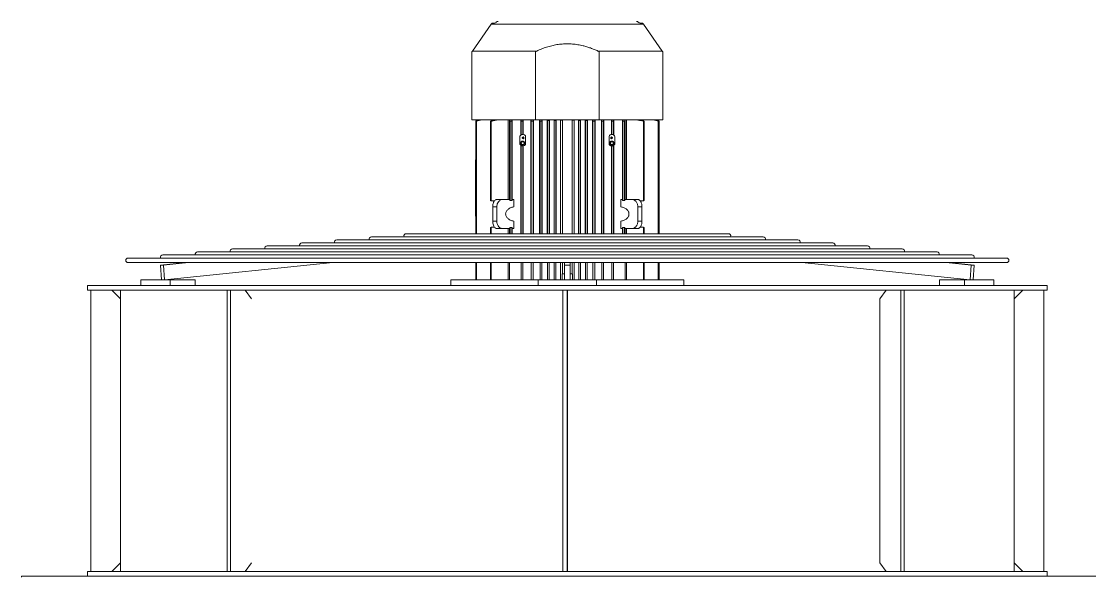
# Model space of a CAD drawing. Header units: centimetres. Extents: x 138114 to 163114, y -131897 to -111897.
# Drawn here: x 143103 to 143332.5, y -125915.2 to -125795.8 of the extents above; entities that cross this region are included whole.
import ezdxf

# ---------------------------------------------------------------- set-up
doc = ezdxf.new("R2010")
doc.units = ezdxf.units.CM
doc.header["$LTSCALE"] = 1.5
doc.layers.add('T-CIHAZ', color=101, linetype='Continuous', lineweight=30)

# ---------------------------------------------------------------- blocks, each defined once
blk = doc.blocks.new('BHETRBRTD')
at = {"color": 253, "lineweight": 18}
for p, q in [((96.26, 807.47), (92.2, 801.67)), ((96.26, 807.47), (128.96, 807.47)), ((96.98, 807.69), (96.67, 807.69)), ((128.55, 807.69), (128.23, 807.69)), ((133.02, 801.67), (128.96, 807.47)), ((92.11, 801.39), (92.11, 786.88)), ((106.03, 801.67), (92.2, 801.67)), ((105.76, 786.88), (105.76, 801.39)), ((133.02, 801.67), (119.18, 801.67)), ((119.46, 801.39), (119.46, 786.88)), ((133.11, 786.88), (133.11, 801.39)), ((105.76, 786.88), (92.11, 786.88)), ((92.91, 786.57), (92.91, 762.39)), ((92.98, 786.8), (92.98, 786.76)), ((92.98, 786.76), (92.98, 786.7)), ((92.98, 786.7), (92.98, 786.6)), ((93.1, 786.61), (93.1, 762.39)), ((93.17, 786.85), (93.26, 786.88)), ((93.17, 786.84), (93.17, 786.82)), ((93.17, 786.8), (93.17, 786.76)), ((93.17, 786.74), (93.17, 786.65)), ((96.08, 786.57), (96.08, 769.5)), ((96.27, 786.58), (96.27, 769.48)), ((99.92, 769.75), (99.92, 786.88)), ((100.2, 786.88), (100.2, 769.75)), ((100.3, 769.5), (100.3, 786.58)), ((100.67, 786.64), (100.67, 769.5)), ((100.75, 769.75), (100.75, 786.88)), ((102.59, 786.88), (102.59, 783.57)), ((102.67, 783.64), (102.67, 786.59)), ((103.05, 786.64), (103.05, 783.75)), ((103.12, 783.74), (103.12, 786.88)), ((104.78, 786.88), (104.78, 762.39)), ((104.86, 762.39), (104.86, 786.6)), ((105.23, 786.64), (105.23, 762.39)), ((105.3, 762.39), (105.3, 786.88)), ((111.17, 786.88), (105.76, 786.88)), ((106.66, 786.88), (106.66, 762.39)), ((106.73, 762.39), (106.73, 786.61)), ((107.11, 786.63), (107.11, 762.39)), ((107.18, 762.39), (107.18, 786.88)), ((108.3, 786.88), (108.3, 762.39)), ((108.36, 762.39), (108.36, 786.73)), ((108.73, 786.75), (108.73, 762.39)), ((108.79, 762.39), (108.79, 786.88)), ((109.75, 786.88), (109.75, 762.39)), ((109.8, 762.39), (109.8, 786.8)), ((110.17, 786.82), (110.17, 762.39)), ((110.22, 762.39), (110.22, 786.88)), ((111.13, 786.88), (111.13, 762.39)), ((111.17, 786.88), (111.55, 786.88)), ((111.17, 762.39), (111.17, 786.84)), ((113.67, 786.88), (111.55, 786.88)), ((111.55, 786.88), (111.55, 786.85)), ((111.55, 786.88), (111.55, 786.88)), ((111.55, 786.85), (111.55, 762.39)), ((111.59, 762.39), (111.59, 786.88)), ((113.63, 786.88), (113.63, 762.39)), ((113.67, 786.88), (114.05, 786.88)), ((113.67, 786.85), (113.67, 786.88)), ((113.67, 786.88), (113.67, 786.88)), ((113.67, 762.39), (113.67, 786.85)), ((119.46, 786.88), (114.05, 786.88)), ((114.05, 786.84), (114.05, 762.39)), ((114.09, 762.39), (114.09, 786.88)), ((115, 786.88), (115, 762.39)), ((115.05, 762.39), (115.05, 786.82)), ((115.42, 786.8), (115.42, 762.39)), ((115.47, 762.39), (115.47, 786.88)), ((116.43, 786.88), (116.43, 762.39)), ((116.48, 762.39), (116.48, 786.75)), ((116.86, 786.73), (116.86, 762.39)), ((116.92, 762.39), (116.92, 786.88)), ((118.04, 786.88), (118.04, 762.39)), ((118.11, 762.39), (118.11, 786.63)), ((118.48, 786.61), (118.48, 762.39)), ((118.56, 762.39), (118.56, 786.88)), ((133.11, 786.88), (119.46, 786.88)), ((119.91, 786.88), (119.91, 762.39)), ((119.98, 762.39), (119.98, 786.64)), ((120.36, 786.6), (120.36, 762.39)), ((120.44, 762.39), (120.44, 786.88)), ((122.1, 786.88), (122.1, 783.74)), ((122.17, 783.75), (122.17, 786.64)), ((122.55, 786.59), (122.55, 783.64)), ((122.63, 783.57), (122.63, 786.88)), ((124.46, 786.88), (124.46, 769.75)), ((124.55, 769.5), (124.55, 786.64)), ((124.92, 786.58), (124.92, 769.5)), ((125.02, 769.75), (125.02, 786.88)), ((125.3, 786.88), (125.3, 769.75)), ((128.95, 769.48), (128.95, 786.58)), ((129.14, 769.48), (129.14, 786.57)), ((131.95, 786.88), (132.05, 786.85)), ((132.05, 786.82), (132.05, 786.84)), ((132.05, 786.76), (132.05, 786.8)), ((132.05, 786.65), (132.05, 786.74)), ((132.12, 762.39), (132.12, 786.61)), ((132.23, 786.76), (132.23, 786.8)), ((132.23, 786.7), (132.23, 786.76)), ((132.23, 786.6), (132.23, 786.7)), ((132.3, 762.39), (132.3, 786.57)), ((102.4, 783.13), (102.4, 781.88)), ((103.02, 783.75), (102.86, 783.73)), ((102.87, 782.93), (102.87, 783.07)), ((102.87, 783.07), (102.93, 783.07)), ((102.93, 782.93), (102.87, 782.93)), ((102.93, 783.07), (102.93, 782.93)), ((102.99, 782.86), (102.99, 783.14)), ((102.99, 783.14), (103.05, 783.14)), ((103.05, 782.86), (102.99, 782.86)), ((103.05, 783.14), (103.05, 782.86)), ((103.12, 782.78), (103.12, 783.22)), ((103.12, 783.22), (103.18, 783.22)), ((103.18, 782.78), (103.12, 782.78)), ((103.18, 783.22), (103.18, 783.03)), ((103.18, 783.03), (103.3, 783.03)), ((103.3, 782.97), (103.18, 782.97)), ((103.18, 782.97), (103.18, 782.78)), ((103.3, 783.03), (103.3, 782.97)), ((103.65, 781.88), (103.65, 783.13)), ((121.57, 781.88), (121.57, 783.13)), ((121.91, 783.03), (121.91, 782.97)), ((122.04, 783.03), (121.91, 783.03)), ((121.91, 782.97), (122.04, 782.97)), ((122.04, 783.22), (122.04, 783.03)), ((122.1, 783.22), (122.04, 783.22)), ((122.04, 782.97), (122.04, 782.78)), ((122.1, 782.78), (122.04, 782.78)), ((122.1, 782.78), (122.1, 783.22)), ((122.16, 783.14), (122.23, 783.14)), ((122.16, 783.14), (122.16, 782.86)), ((122.16, 782.86), (122.23, 782.86)), ((122.23, 782.86), (122.23, 783.14)), ((122.35, 783.07), (122.29, 783.07)), ((122.29, 783.07), (122.29, 782.93)), ((122.29, 782.93), (122.35, 782.93)), ((122.35, 782.93), (122.35, 783.07)), ((122.82, 783.13), (122.82, 781.88)), ((102.59, 781.43), (102.59, 762.39)), ((102.67, 762.39), (102.67, 781.36)), ((102.85, 782.17), (102.69, 781.88)), ((102.69, 781.88), (102.85, 781.58)), ((102.84, 782.2), (102.85, 782.17)), ((103.19, 782.17), (102.85, 782.17)), ((102.85, 781.58), (103.19, 781.58)), ((103.05, 781.25), (103.05, 762.39)), ((103.12, 762.39), (103.12, 781.26)), ((103.36, 781.88), (103.19, 782.17)), ((103.19, 781.58), (103.36, 781.88)), ((122.03, 782.17), (121.86, 781.88)), ((121.86, 781.88), (122.03, 781.58)), ((122.01, 782.2), (122.03, 782.17)), ((122.36, 782.17), (122.03, 782.17)), ((122.03, 781.58), (122.36, 781.58)), ((122.1, 781.26), (122.1, 762.39)), ((122.17, 762.39), (122.17, 781.25)), ((122.53, 781.88), (122.36, 782.17)), ((122.36, 781.58), (122.53, 781.88)), ((122.55, 781.36), (122.55, 762.39)), ((122.63, 762.39), (122.63, 781.43)), ((92.91, 778.25), (92.91, 766.13)), ((92.91, 778.25), (92.91, 778.25)), ((132.3, 778.25), (132.31, 778.25)), ((132.31, 778.25), (132.31, 766.13)), ((96.27, 769.48), (96.92, 769.43)), ((98.75, 769.75), (97.48, 769.75)), ((100.24, 769.75), (98.75, 769.75)), ((100.24, 769.75), (100.24, 769.5)), ((100.24, 769.5), (100.3, 769.5)), ((100.67, 769.5), (100.74, 769.5)), ((100.74, 769.5), (100.74, 769.75)), ((101.08, 769.75), (100.74, 769.75)), ((101.08, 768.15), (101.08, 769.75)), ((124.13, 769.75), (124.13, 768.15)), ((124.48, 769.75), (124.13, 769.75)), ((124.48, 769.75), (124.48, 769.5)), ((124.48, 769.5), (124.55, 769.5)), ((124.92, 769.5), (124.55, 769.5)), ((124.92, 769.5), (124.98, 769.5)), ((124.98, 769.5), (124.98, 769.75)), ((126.47, 769.75), (124.98, 769.75)), ((127.74, 769.75), (126.47, 769.75)), ((128.28, 769.43), (128.95, 769.48)), ((96.57, 768.19), (97.45, 768.19)), ((96.57, 765.06), (96.57, 768.19)), ((97.45, 768.19), (97.45, 765.06)), ((127.77, 765.06), (127.77, 768.19)), ((128.65, 768.19), (127.77, 768.19)), ((128.65, 768.19), (128.65, 765.06)), ((92.91, 766.13), (92.91, 766.13)), ((96.57, 765.06), (97.45, 765.06)), ((101.08, 763.5), (101.08, 765.1)), ((124.13, 765.1), (124.13, 763.5)), ((127.77, 765.06), (128.65, 765.06)), ((132.31, 766.13), (132.3, 766.13)), ((147.22, 762.39), (77.99, 762.39)), ((96.08, 763.75), (96.27, 763.77)), ((96.08, 763.75), (96.08, 762.39)), ((96.92, 763.82), (96.27, 763.77)), ((96.27, 763.77), (96.27, 762.39)), ((98.75, 763.5), (97.48, 763.5)), ((98.75, 763.5), (100.24, 763.5)), ((99.92, 762.39), (99.92, 763.5)), ((100.2, 763.5), (100.2, 762.39)), ((100.24, 763.5), (100.24, 763.75)), ((100.3, 763.75), (100.24, 763.75)), ((100.3, 762.39), (100.3, 763.75)), ((100.48, 763.75), (100.3, 763.75)), ((100.67, 763.75), (100.67, 762.39)), ((100.74, 763.75), (100.67, 763.75)), ((100.74, 763.75), (100.74, 763.5)), ((100.74, 763.5), (101.08, 763.5)), ((100.75, 762.39), (100.75, 763.5)), ((124.13, 763.5), (124.48, 763.5)), ((124.46, 763.5), (124.46, 762.39)), ((124.48, 763.5), (124.48, 763.75)), ((124.55, 763.75), (124.48, 763.75)), ((124.55, 762.39), (124.55, 763.75)), ((124.73, 763.75), (124.55, 763.75)), ((124.92, 763.75), (124.92, 762.39)), ((124.98, 763.75), (124.92, 763.75)), ((124.98, 763.75), (124.98, 763.5)), ((124.98, 763.5), (126.47, 763.5)), ((125.02, 762.39), (125.02, 763.5)), ((125.3, 763.5), (125.3, 762.39)), ((127.74, 763.5), (126.47, 763.5)), ((128.95, 763.77), (128.29, 763.82)), ((128.95, 762.39), (128.95, 763.77)), ((128.95, 763.77), (129.14, 763.75)), ((129.14, 762.39), (129.14, 763.75)), ((169.64, 760.42), (55.58, 760.42)), ((162.17, 761.08), (63.05, 761.08)), ((154.69, 761.73), (70.52, 761.73)), ((199.52, 757.81), (25.69, 757.81)), ((192.05, 758.46), (33.17, 758.46)), ((184.58, 759.12), (40.64, 759.12)), ((177.11, 759.77), (48.11, 759.77)), ((206.99, 757.16), (18.22, 757.16)), ((18.22, 756.16), (206.99, 756.16)), ((30.57, 756.16), (25.2, 755.61)), ((25.83, 755.61), (25.2, 755.61)), ((25.2, 755.61), (25.44, 752.5)), ((31.2, 756.16), (25.83, 755.61)), ((25.83, 755.61), (26.06, 752.5)), ((26.06, 752.5), (62.25, 756.16)), ((92.91, 756.16), (92.91, 752.5)), ((93.1, 756.16), (93.1, 752.5)), ((96.08, 756.16), (96.08, 752.5)), ((96.27, 756.16), (96.27, 752.5)), ((99.92, 752.5), (99.92, 756.16)), ((100.2, 756.16), (100.2, 752.5)), ((102.67, 752.5), (102.67, 756.16)), ((103.05, 756.16), (103.05, 752.5)), ((104.86, 752.5), (104.86, 756.16)), ((105.23, 756.16), (105.23, 752.5)), ((106.73, 752.5), (106.73, 756.16)), ((107.11, 756.16), (107.11, 752.5)), ((108.36, 752.5), (108.36, 756.16)), ((108.73, 756.16), (108.73, 752.5)), ((109.8, 752.5), (109.8, 756.16)), ((110.17, 756.16), (110.17, 752.5)), ((111.17, 752.5), (111.17, 756.16)), ((111.55, 756.16), (111.55, 753.75)), ((111.98, 756.16), (111.98, 755.61)), ((113.23, 755.61), (111.98, 755.61)), ((111.98, 755.61), (111.98, 752.5)), ((113.23, 756.16), (113.23, 755.61)), ((113.23, 755.61), (113.23, 752.5)), ((113.67, 753.75), (113.67, 756.16)), ((114.05, 756.16), (114.05, 752.5)), ((115.05, 752.5), (115.05, 756.16)), ((115.42, 756.16), (115.42, 752.5)), ((116.48, 752.5), (116.48, 756.16)), ((116.86, 756.16), (116.86, 752.5)), ((118.11, 752.5), (118.11, 756.16)), ((118.48, 756.16), (118.48, 752.5)), ((119.98, 752.5), (119.98, 756.16)), ((120.36, 756.16), (120.36, 752.5)), ((122.17, 752.5), (122.17, 756.16)), ((122.55, 756.16), (122.55, 752.5)), ((125.02, 752.5), (125.02, 756.16)), ((125.3, 756.16), (125.3, 752.5)), ((128.95, 752.5), (128.95, 756.16)), ((129.14, 752.5), (129.14, 756.16)), ((132.12, 752.5), (132.12, 756.16)), ((132.3, 752.5), (132.3, 756.16)), ((199.16, 752.5), (162.97, 756.16)), ((194.02, 756.16), (199.39, 755.61)), ((194.64, 756.16), (200.02, 755.61)), ((199.39, 755.61), (199.16, 752.5)), ((200.02, 755.61), (199.39, 755.61)), ((200.02, 755.61), (199.78, 752.5)), ((111.47, 753.75), (111.47, 752.5)), ((113.75, 753.75), (113.23, 753.75)), ((113.75, 752.5), (113.75, 753.75)), ((9.48, 751.25), (9.48, 750.25)), ((9.48, 751.25), (215.73, 751.25)), ((20.99, 752.5), (20.99, 751.25)), ((20.99, 752.5), (27.24, 752.5)), ((27.24, 752.5), (27.24, 751.25)), ((27.24, 752.5), (32.66, 752.5)), ((32.66, 752.5), (32.66, 751.25)), ((87.61, 752.5), (87.61, 751.25)), ((87.61, 752.5), (106.36, 752.5)), ((106.36, 752.5), (106.36, 751.25)), ((106.36, 752.5), (118.86, 752.5)), ((118.86, 752.5), (118.86, 751.25)), ((118.86, 752.5), (137.61, 752.5)), ((137.61, 751.25), (137.61, 752.5)), ((192.55, 752.5), (192.55, 751.25)), ((192.55, 752.5), (197.98, 752.5)), ((197.98, 752.5), (197.98, 751.25)), ((197.98, 752.5), (204.23, 752.5)), ((204.23, 752.5), (204.23, 751.25)), ((215.73, 750.25), (215.73, 751.25)), ((9.48, 750.25), (215.73, 750.25)), ((10.23, 689.75), (10.23, 750.25)), ((16.61, 748.38), (14.73, 750.25)), ((16.61, 750.25), (16.61, 748.38)), ((16.61, 748.38), (16.61, 691.63)), ((40.22, 689.75), (40.22, 750.25)), ((40.93, 689.75), (40.93, 750.25)), ((45.43, 748.38), (44.11, 750.25)), ((45.43, 748.38), (45.43, 691.63)), ((112.55, 750.25), (112.55, 689.75)), ((112.55, 750.25), (112.55, 689.75)), ((112.55, 749.26), (112.61, 749.26)), ((112.61, 689.75), (112.61, 750.25)), ((113.61, 689.75), (113.61, 750.25)), ((181.82, 750.25), (180.49, 748.38)), ((185, 689.75), (185, 750.25)), ((185.71, 689.75), (185.71, 750.25)), ((208.61, 689.75), (208.61, 750.25)), ((210.48, 750.25), (208.61, 748.38)), ((214.98, 689.75), (214.98, 750.25)), ((112.61, 747.9), (112.55, 747.9)), ((112.55, 747.49), (112.61, 747.5)), ((112.55, 742.15), (112.61, 742.14)), ((112.61, 740.77), (112.55, 740.77)), ((112.55, 740.38), (112.61, 740.37)), ((112.55, 740), (112.61, 740)), ((112.55, 738.75), (112.61, 738.75)), ((112.61, 726.38), (112.55, 726.38)), ((112.61, 726.25), (112.55, 726.25)), ((112.61, 725.25), (112.55, 725.25)), ((112.61, 725.08), (112.55, 725.08)), ((112.61, 720.75), (112.55, 720.75)), ((112.61, 720.25), (112.55, 720.25)), ((112.61, 719.89), (112.55, 719.89)), ((112.55, 719.61), (112.61, 719.61)), ((112.61, 719.46), (112.55, 719.47)), ((112.61, 718.11), (112.55, 718.12)), ((112.55, 718.11), (112.61, 718.11)), ((14.73, 689.75), (16.61, 691.63)), ((16.61, 691.63), (16.61, 689.75)), ((44.11, 689.75), (45.43, 691.63)), ((180.49, 691.63), (181.82, 689.75)), ((208.61, 691.63), (210.48, 689.75)), ((229.92, 688.75), (-1.33, 688.75)), ((9.48, 689.75), (9.48, 688.75)), ((9.48, 689.75), (215.73, 689.75)), ((215.73, 688.75), (215.73, 689.75)), ((229.92, 688.75), (229.92, 688.5))]:
    blk.add_line(p, q, dxfattribs=at)
at = {"color": 253, "lineweight": 18, "flags": 128}
for points in [[(93.17, 786.75), (93.42, 786.82), (93.62, 786.88)], [(93.44, 786.88), (93.29, 786.84), (93.17, 786.8)], [(93.17, 786.82), (93.29, 786.85), (93.39, 786.88)], [(93.29, 786.88), (93.22, 786.86), (93.17, 786.84)], [(108.75, 786.88), (108.74, 786.81), (108.73, 786.75)], [(109.8, 786.8), (109.79, 786.84), (109.79, 786.88)], [(110.18, 786.88), (110.17, 786.84), (110.17, 786.82)], [(111.17, 786.84), (111.17, 786.86), (111.17, 786.88)], [(114.05, 786.88), (114.05, 786.86), (114.05, 786.84)], [(115.05, 786.82), (115.04, 786.85), (115.04, 786.88)], [(115.43, 786.88), (115.42, 786.83), (115.42, 786.8)], [(116.48, 786.75), (116.48, 786.82), (116.47, 786.88)], [(131.59, 786.88), (131.85, 786.81), (132.05, 786.75)], [(132.05, 786.8), (131.9, 786.84), (131.78, 786.88)], [(131.83, 786.88), (131.95, 786.84), (132.05, 786.82)], [(132.05, 786.84), (131.98, 786.86), (131.93, 786.88)], [(102.69, 781.88), (102.67, 781.88), (102.65, 781.88)], [(102.85, 781.58), (102.84, 781.57), (102.84, 781.55)], [(103.19, 782.17), (103.2, 782.19), (103.21, 782.2)], [(103.21, 781.55), (103.2, 781.57), (103.19, 781.58)], [(103.36, 781.88), (103.38, 781.88), (103.4, 781.88)], [(121.86, 781.88), (121.84, 781.88), (121.82, 781.88)], [(122.03, 781.58), (122.02, 781.57), (122.01, 781.55)], [(122.36, 782.17), (122.37, 782.19), (122.38, 782.2)], [(122.38, 781.55), (122.37, 781.57), (122.36, 781.58)], [(122.53, 781.88), (122.55, 781.88), (122.57, 781.88)]]:
    blk.add_lwpolyline(points, dxfattribs=at)
at = {"color": 253, "lineweight": 18}
for centre, radius, start, end in [((96.98, 808.06), 0.375, 270, 323.1301), ((128.23, 808.06), 0.375, 216.8699, 270), ((122.19, 783.13), 0.625, 74.7505, 180), ((122.19, 783.13), 0.625, 0, 74.7505), ((103.02, 781.88), 0.438, 90, 270), ((122.19, 781.88), 0.625, 180, 285.2495), ((122.19, 781.88), 0.437, 90, 270), ((122.19, 781.88), 0.625, 285.2495, 0), ((77.99, 761.89), 0.5, 90, 197.8988), ((147.22, 761.89), 0.5, 342.1012, 90), ((55.58, 759.92), 0.5, 90, 197.8988), ((63.05, 760.58), 0.5, 90, 197.8988), ((70.52, 761.23), 0.5, 90, 197.8988), ((154.69, 761.23), 0.5, 342.1012, 90), ((162.17, 760.58), 0.5, 342.1012, 90), ((169.64, 759.92), 0.5, 342.1012, 90), ((25.69, 757.31), 0.5, 90, 197.8988), ((33.17, 757.96), 0.5, 90, 197.8988), ((40.64, 758.62), 0.5, 90, 197.8988), ((48.11, 759.27), 0.5, 90, 197.8988), ((177.11, 759.27), 0.5, 342.1012, 90), ((184.58, 758.62), 0.5, 342.1012, 90), ((192.05, 757.96), 0.5, 342.1012, 90), ((199.52, 757.31), 0.5, 342.1012, 90), ((18.22, 756.66), 0.5, 90, 270), ((206.99, 756.66), 0.5, 270, 90)]:
    blk.add_arc(centre, radius, start, end, dxfattribs=at)
for points, knots in [([(97.73, 808.05), (97.71, 808.06), (97.61, 808.07), (97.44, 808), (97.33, 807.89), (97.28, 807.84)], [0, 0, 0, 0, 0.130936, 0.589294, 1, 1, 1, 1]), ([(127.93, 807.84), (127.89, 807.88), (127.81, 807.98), (127.64, 808.05), (127.53, 808.05), (127.48, 808.05)], [0, 0, 0, 0, 0.345244, 0.72818, 1, 1, 1, 1]), ([(96.67, 807.69), (96.63, 807.68), (96.54, 807.68), (96.39, 807.61), (96.31, 807.53), (96.26, 807.47)], [0, 0, 0, 0, 0.277094, 0.562239, 1, 1, 1, 1]), ([(128.96, 807.47), (128.93, 807.51), (128.87, 807.58), (128.73, 807.67), (128.62, 807.68), (128.55, 807.69)], [0, 0, 0, 0, 0.277094, 0.562239, 1, 1, 1, 1]), ([(92.11, 801.39), (92.11, 801.44), (92.12, 801.55), (92.18, 801.63), (92.2, 801.67)], [0, 0, 0, 0, 0.56, 1, 1, 1, 1]), ([(105.76, 801.39), (105.76, 801.4), (105.76, 801.44), (105.79, 801.5), (105.88, 801.59), (105.97, 801.64), (106.03, 801.67)], [0, 0, 0, 0, 0.120952, 0.250649, 0.500344, 1, 1, 1, 1]), ([(106.03, 801.67), (106.3, 801.79), (106.83, 802.03), (107.63, 802.33), (108.43, 802.6), (109.33, 802.84), (110.34, 803.05), (111.47, 803.2), (112.23, 803.22), (112.61, 803.23)], [0, 0, 0, 0, 0.129033, 0.254878, 0.378093, 0.499276, 0.666667, 0.833208, 1, 1, 1, 1]), ([(112.61, 803.23), (112.98, 803.22), (113.73, 803.2), (114.85, 803.06), (115.96, 802.83), (117.06, 802.52), (118.13, 802.14), (118.83, 801.83), (119.18, 801.67)], [0, 0, 0, 0, 0.165034, 0.330329, 0.496985, 0.663566, 0.831078, 1, 1, 1, 1]), ([(119.18, 801.67), (119.25, 801.64), (119.34, 801.59), (119.42, 801.5), (119.45, 801.44), (119.46, 801.4), (119.46, 801.39)], [0, 0, 0, 0, 0.499671, 0.749503, 0.879186, 1, 1, 1, 1]), ([(133.11, 801.39), (133.1, 801.44), (133.09, 801.55), (133.04, 801.63), (133.02, 801.67)], [0, 0, 0, 0, 0.56, 1, 1, 1, 1]), ([(92.91, 786.57), (92.92, 786.58), (92.92, 786.58), (92.96, 786.6), (93, 786.61), (93.03, 786.62), (93.04, 786.62), (93.06, 786.63), (93.08, 786.63), (93.1, 786.63)], [0, 0, 0, 0, 0.249547, 0.499045, 0.748506, 0.752888, 0.785401, 0.873888, 1, 1, 1, 1]), ([(93.1, 786.61), (93.08, 786.6), (93.03, 786.59), (92.98, 786.58), (92.94, 786.57), (92.93, 786.57), (92.92, 786.57), (92.91, 786.57), (92.91, 786.57)], [0, 0, 0, 0, 0.249475, 0.498604, 0.625255, 0.748841, 0.873998, 1, 1, 1, 1]), ([(92.98, 786.8), (92.98, 786.8), (92.99, 786.8), (93, 786.8), (93.03, 786.81), (93.1, 786.83), (93.14, 786.84), (93.17, 786.85)], [0, 0, 0, 0, 0.124122, 0.250801, 0.50022, 0.749651, 1, 1, 1, 1]), ([(93.17, 786.84), (93.15, 786.84), (93.1, 786.83), (93.05, 786.81), (93.01, 786.8), (93, 786.8), (92.99, 786.8), (92.98, 786.8), (92.98, 786.8)], [0, 0, 0, 0, 0.249474, 0.498668, 0.626507, 0.748904, 0.875117, 1, 1, 1, 1]), ([(92.98, 786.76), (92.98, 786.76), (92.99, 786.76), (93, 786.77), (93.03, 786.78), (93.08, 786.79), (93.11, 786.8), (93.13, 786.81), (93.15, 786.81), (93.17, 786.82)], [0, 0, 0, 0, 0.123643, 0.250548, 0.499742, 0.748934, 0.779282, 0.831306, 1, 1, 1, 1]), ([(93.17, 786.8), (93.15, 786.8), (93.1, 786.79), (93.05, 786.77), (93.01, 786.77), (93, 786.76), (92.99, 786.76), (92.98, 786.76), (92.98, 786.76)], [0, 0, 0, 0, 0.249475, 0.498648, 0.626091, 0.748883, 0.874759, 1, 1, 1, 1]), ([(93.17, 786.74), (93.15, 786.73), (93.1, 786.72), (93.05, 786.71), (93.02, 786.7), (93, 786.7), (92.99, 786.7), (92.98, 786.7), (92.99, 786.7), (93, 786.71), (93.03, 786.72), (93.09, 786.74), (93.14, 786.75), (93.17, 786.75)], [0, 0, 0, 0, 0.124769, 0.24938, 0.312931, 0.374531, 0.437309, 0.500101, 0.561798, 0.625485, 0.750188, 0.874876, 1, 1, 1, 1]), ([(94.15, 786.88), (93.96, 786.83), (93.61, 786.74), (93.26, 786.65), (93.1, 786.61)], [0, 0, 0, 0, 0.553769, 1, 1, 1, 1]), ([(93.1, 786.63), (93.27, 786.68), (93.58, 786.76), (93.89, 786.84), (94.02, 786.88)], [0, 0, 0, 0, 0.565604, 1, 1, 1, 1]), ([(93.71, 786.88), (93.61, 786.85), (93.43, 786.8), (93.25, 786.76), (93.17, 786.74)], [0, 0, 0, 0, 0.556714, 1, 1, 1, 1]), ([(96.08, 786.57), (96.08, 786.58), (96.09, 786.59), (96.12, 786.6), (96.15, 786.61), (96.2, 786.63), (96.24, 786.64), (96.27, 786.64)], [0, 0, 0, 0, 0.249749, 0.499452, 0.543781, 0.749668, 1, 1, 1, 1]), ([(96.27, 786.58), (96.24, 786.58), (96.21, 786.57), (96.16, 786.57), (96.13, 786.56), (96.11, 786.56), (96.09, 786.57), (96.08, 786.57), (96.08, 786.57), (96.08, 786.57)], [0, 0, 0, 0, 0.2491416, 0.3758503, 0.499157, 0.6209342, 0.7447946, 0.8710513, 1, 1, 1, 1]), ([(97.68, 786.88), (97.42, 786.82), (96.94, 786.73), (96.47, 786.63), (96.27, 786.58)], [0, 0, 0, 0, 0.56, 1, 1, 1, 1]), ([(96.27, 786.64), (96.47, 786.69), (96.82, 786.77), (97.17, 786.84), (97.33, 786.88)], [0, 0, 0, 0, 0.565492, 1, 1, 1, 1]), ([(100.3, 786.58), (100.29, 786.64), (100.28, 786.74), (100.26, 786.83), (100.26, 786.88)], [0, 0, 0, 0, 0.56, 1, 1, 1, 1]), ([(100.67, 786.64), (100.67, 786.64), (100.66, 786.63), (100.64, 786.62), (100.63, 786.61), (100.6, 786.6), (100.56, 786.59), (100.5, 786.58), (100.45, 786.57), (100.41, 786.57), (100.38, 786.56), (100.35, 786.56), (100.33, 786.57), (100.3, 786.57), (100.3, 786.58), (100.3, 786.58)], [0, 0, 0, 0, 0.124752, 0.187217, 0.22905, 0.250083, 0.374713, 0.49925, 0.563827, 0.626979, 0.688855, 0.749614, 0.81149, 0.875077, 1, 1, 1, 1]), ([(100.7, 786.88), (100.69, 786.83), (100.68, 786.76), (100.68, 786.68), (100.67, 786.64)], [0, 0, 0, 0, 0.554508, 1, 1, 1, 1]), ([(102.67, 786.59), (102.67, 786.65), (102.65, 786.74), (102.64, 786.83), (102.64, 786.88)], [0, 0, 0, 0, 0.56, 1, 1, 1, 1]), ([(103.05, 786.64), (103.04, 786.63), (103.04, 786.62), (103.01, 786.61), (102.98, 786.6), (102.93, 786.59), (102.87, 786.57), (102.82, 786.57), (102.79, 786.57), (102.75, 786.57), (102.72, 786.57), (102.7, 786.57), (102.68, 786.58), (102.67, 786.59), (102.67, 786.59)], [0, 0, 0, 0, 0.124774, 0.205395, 0.250004, 0.374641, 0.49919, 0.562651, 0.625433, 0.687696, 0.749602, 0.811094, 0.875058, 1, 1, 1, 1]), ([(103.07, 786.88), (103.07, 786.83), (103.06, 786.75), (103.05, 786.68), (103.05, 786.64)], [0, 0, 0, 0, 0.554479, 1, 1, 1, 1]), ([(104.86, 786.6), (104.85, 786.65), (104.84, 786.75), (104.83, 786.84), (104.83, 786.88)], [0, 0, 0, 0, 0.566401, 1, 1, 1, 1]), ([(105.23, 786.64), (105.23, 786.63), (105.22, 786.62), (105.18, 786.6), (105.12, 786.58), (105.06, 786.57), (105.01, 786.57), (104.97, 786.57), (104.94, 786.57), (104.9, 786.58), (104.87, 786.58), (104.86, 786.6), (104.86, 786.6)], [0, 0, 0, 0, 0.124913, 0.249771, 0.374526, 0.499198, 0.561853, 0.624417, 0.687053, 0.749927, 0.874923, 1, 1, 1, 1]), ([(105.26, 786.88), (105.25, 786.83), (105.25, 786.75), (105.24, 786.67), (105.23, 786.64)], [0, 0, 0, 0, 0.554445, 1, 1, 1, 1]), ([(106.73, 786.61), (106.73, 786.66), (106.72, 786.75), (106.71, 786.84), (106.71, 786.88)], [0, 0, 0, 0, 0.566231, 1, 1, 1, 1]), ([(107.11, 786.63), (107.11, 786.63), (107.11, 786.63), (107.1, 786.62), (107.1, 786.62), (107.08, 786.61), (107.06, 786.6), (107, 786.58), (106.96, 786.58), (106.92, 786.57), (106.88, 786.57), (106.85, 786.57), (106.82, 786.57), (106.78, 786.58), (106.74, 786.59), (106.74, 786.6), (106.73, 786.61)], [0, 0, 0, 0, 0.0627292, 0.1066603, 0.119167, 0.1230523, 0.2500118, 0.3746, 0.4383678, 0.4997402, 0.5615981, 0.623854, 0.6866713, 0.7502094, 0.8750767, 1, 1, 1, 1]), ([(107.13, 786.88), (107.13, 786.83), (107.12, 786.75), (107.11, 786.67), (107.11, 786.63)], [0, 0, 0, 0, 0.554396, 1, 1, 1, 1]), ([(108.36, 786.73), (108.36, 786.76), (108.35, 786.81), (108.35, 786.85), (108.34, 786.88)], [0, 0, 0, 0, 0.563316, 1, 1, 1, 1]), ([(108.55, 786.7), (108.52, 786.7), (108.49, 786.7), (108.44, 786.7), (108.4, 786.7), (108.37, 786.72), (108.36, 786.73), (108.36, 786.73)], [0, 0, 0, 0, 0.245892, 0.371956, 0.500097, 0.749993, 1, 1, 1, 1]), ([(108.73, 786.75), (108.73, 786.75), (108.72, 786.74), (108.68, 786.72), (108.63, 786.71), (108.58, 786.7), (108.56, 786.7), (108.55, 786.7)], [0, 0, 0, 0, 0.249945, 0.499725, 0.749298, 0.876644, 1, 1, 1, 1]), ([(110.17, 786.82), (110.17, 786.81), (110.17, 786.81), (110.16, 786.8), (110.15, 786.79), (110.13, 786.78), (110.09, 786.77), (110.04, 786.77), (109.98, 786.76), (109.92, 786.76), (109.88, 786.77), (109.84, 786.77), (109.81, 786.78), (109.8, 786.8), (109.8, 786.8)], [0, 0, 0, 0, 0.084328, 0.11027, 0.125334, 0.250097, 0.316767, 0.380663, 0.500022, 0.622292, 0.685495, 0.75007, 0.875015, 1, 1, 1, 1]), ([(111.55, 786.85), (111.54, 786.84), (111.54, 786.83), (111.5, 786.82), (111.46, 786.81), (111.42, 786.8), (111.36, 786.8), (111.3, 786.8), (111.26, 786.8), (111.22, 786.81), (111.18, 786.82), (111.17, 786.84), (111.17, 786.84)], [0, 0, 0, 0, 0.124913, 0.249721, 0.315836, 0.379559, 0.499748, 0.62138, 0.684804, 0.749952, 0.874967, 1, 1, 1, 1]), ([(114.05, 786.84), (114.04, 786.84), (114.04, 786.82), (114, 786.81), (113.96, 786.8), (113.92, 786.8), (113.86, 786.8), (113.8, 786.8), (113.76, 786.81), (113.72, 786.82), (113.68, 786.83), (113.67, 786.84), (113.67, 786.85)], [0, 0, 0, 0, 0.124912, 0.249695, 0.314792, 0.378163, 0.499694, 0.620002, 0.683789, 0.74997, 0.874987, 1, 1, 1, 1]), ([(115.42, 786.8), (115.42, 786.8), (115.41, 786.78), (115.38, 786.77), (115.34, 786.77), (115.29, 786.76), (115.23, 786.76), (115.17, 786.77), (115.13, 786.77), (115.09, 786.78), (115.07, 786.79), (115.06, 786.8), (115.05, 786.81), (115.05, 786.81), (115.05, 786.82)], [0, 0, 0, 0, 0.12485, 0.24956, 0.314091, 0.377248, 0.499427, 0.618913, 0.682878, 0.749621, 0.874417, 0.889802, 0.915891, 1, 1, 1, 1]), ([(116.67, 786.7), (116.65, 786.7), (116.61, 786.7), (116.57, 786.71), (116.53, 786.72), (116.49, 786.74), (116.49, 786.75), (116.48, 786.75)], [0, 0, 0, 0, 0.237319, 0.365655, 0.500347, 0.749926, 1, 1, 1, 1]), ([(116.86, 786.73), (116.86, 786.73), (116.85, 786.72), (116.81, 786.7), (116.77, 786.7), (116.73, 786.7), (116.7, 786.7), (116.67, 786.7)], [0, 0, 0, 0, 0.24999, 0.499686, 0.627879, 0.753997, 1, 1, 1, 1]), ([(116.87, 786.88), (116.87, 786.85), (116.87, 786.8), (116.86, 786.76), (116.86, 786.73)], [0, 0, 0, 0, 0.556684, 1, 1, 1, 1]), ([(118.11, 786.63), (118.1, 786.68), (118.1, 786.76), (118.09, 786.84), (118.08, 786.88)], [0, 0, 0, 0, 0.565604, 1, 1, 1, 1]), ([(118.48, 786.61), (118.48, 786.6), (118.48, 786.59), (118.44, 786.58), (118.4, 786.57), (118.37, 786.57), (118.33, 786.57), (118.3, 786.57), (118.26, 786.58), (118.21, 786.58), (118.16, 786.6), (118.13, 786.61), (118.12, 786.62), (118.12, 786.62), (118.11, 786.63), (118.11, 786.63), (118.11, 786.63)], [0, 0, 0, 0, 0.124754, 0.249338, 0.312835, 0.375609, 0.43782, 0.499629, 0.561062, 0.624905, 0.749737, 0.874541, 0.87685, 0.893246, 0.937184, 1, 1, 1, 1]), ([(118.51, 786.88), (118.51, 786.83), (118.5, 786.74), (118.49, 786.65), (118.48, 786.61)], [0, 0, 0, 0, 0.553769, 1, 1, 1, 1]), ([(119.98, 786.64), (119.98, 786.68), (119.97, 786.76), (119.96, 786.84), (119.96, 786.88)], [0, 0, 0, 0, 0.565555, 1, 1, 1, 1]), ([(120.36, 786.6), (120.36, 786.6), (120.35, 786.58), (120.31, 786.58), (120.28, 786.57), (120.24, 786.57), (120.21, 786.57), (120.16, 786.57), (120.1, 786.58), (120.04, 786.6), (119.99, 786.62), (119.99, 786.63), (119.98, 786.64)], [0, 0, 0, 0, 0.124904, 0.249624, 0.312472, 0.375081, 0.437614, 0.500236, 0.625068, 0.750065, 0.874996, 1, 1, 1, 1]), ([(120.39, 786.88), (120.38, 786.83), (120.37, 786.73), (120.36, 786.64), (120.36, 786.6)], [0, 0, 0, 0, 0.553599, 1, 1, 1, 1]), ([(122.17, 786.64), (122.17, 786.69), (122.16, 786.76), (122.15, 786.84), (122.15, 786.88)], [0, 0, 0, 0, 0.565521, 1, 1, 1, 1]), ([(122.55, 786.59), (122.54, 786.59), (122.54, 786.58), (122.52, 786.57), (122.49, 786.57), (122.46, 786.57), (122.43, 786.57), (122.4, 786.57), (122.35, 786.57), (122.29, 786.59), (122.24, 786.6), (122.21, 786.61), (122.18, 786.62), (122.17, 786.63), (122.17, 786.64)], [0, 0, 0, 0, 0.12476, 0.188579, 0.249951, 0.311847, 0.374097, 0.436864, 0.500308, 0.625039, 0.749897, 0.794555, 0.875153, 1, 1, 1, 1]), ([(122.58, 786.88), (122.57, 786.82), (122.56, 786.73), (122.55, 786.64), (122.55, 786.59)], [0, 0, 0, 0, 0.56, 1, 1, 1, 1]), ([(124.55, 786.64), (124.54, 786.69), (124.53, 786.77), (124.52, 786.84), (124.52, 786.88)], [0, 0, 0, 0, 0.565492, 1, 1, 1, 1]), ([(124.92, 786.58), (124.92, 786.58), (124.92, 786.58), (124.9, 786.57), (124.88, 786.56), (124.84, 786.56), (124.8, 786.57), (124.77, 786.57), (124.72, 786.58), (124.67, 786.59), (124.63, 786.6), (124.59, 786.61), (124.55, 786.63), (124.55, 786.64), (124.55, 786.64)], [0, 0, 0, 0, 0.066815, 0.130756, 0.249892, 0.310648, 0.372518, 0.435662, 0.500229, 0.610746, 0.677006, 0.750498, 0.875103, 1, 1, 1, 1]), ([(124.96, 786.88), (124.95, 786.82), (124.94, 786.73), (124.93, 786.63), (124.92, 786.58)], [0, 0, 0, 0, 0.5599998, 1, 1, 1, 1]), ([(128.95, 786.58), (128.69, 786.64), (128.22, 786.74), (127.75, 786.83), (127.54, 786.88)], [0, 0, 0, 0, 0.56, 1, 1, 1, 1]), ([(127.89, 786.88), (128.09, 786.83), (128.44, 786.76), (128.79, 786.68), (128.95, 786.64)], [0, 0, 0, 0, 0.554508, 1, 1, 1, 1]), ([(128.95, 786.64), (128.98, 786.64), (129.01, 786.63), (129.05, 786.62), (129.07, 786.61), (129.1, 786.6), (129.13, 786.59), (129.14, 786.58), (129.14, 786.57), (129.13, 786.57), (129.11, 786.56), (129.09, 786.56), (129.06, 786.57), (129.01, 786.57), (128.98, 786.58), (128.95, 786.58)], [0, 0, 0, 0, 0.124752, 0.187217, 0.22905, 0.250083, 0.374713, 0.49925, 0.563827, 0.626979, 0.688855, 0.749614, 0.81149, 0.875077, 1, 1, 1, 1]), ([(132.12, 786.61), (131.92, 786.66), (131.57, 786.75), (131.21, 786.84), (131.06, 786.88)], [0, 0, 0, 0, 0.566231, 1, 1, 1, 1]), ([(131.19, 786.88), (131.37, 786.83), (131.67, 786.75), (131.98, 786.67), (132.12, 786.63)], [0, 0, 0, 0, 0.554396, 1, 1, 1, 1]), ([(132.05, 786.74), (131.95, 786.76), (131.77, 786.81), (131.59, 786.86), (131.51, 786.88)], [0, 0, 0, 0, 0.563286, 1, 1, 1, 1]), ([(132.05, 786.85), (132.07, 786.84), (132.12, 786.83), (132.17, 786.82), (132.2, 786.81), (132.23, 786.8), (132.24, 786.8), (132.23, 786.8), (132.2, 786.8), (132.17, 786.81), (132.12, 786.83), (132.07, 786.84), (132.05, 786.84)], [0, 0, 0, 0, 0.124906, 0.249699, 0.315756, 0.379454, 0.499691, 0.621139, 0.684623, 0.749934, 0.874787, 1, 1, 1, 1]), ([(132.05, 786.82), (132.07, 786.81), (132.09, 786.81), (132.11, 786.8), (132.14, 786.79), (132.18, 786.78), (132.22, 786.77), (132.23, 786.76), (132.23, 786.76)], [0, 0, 0, 0, 0.192022, 0.251348, 0.286073, 0.570797, 0.855281, 1, 1, 1, 1]), ([(132.23, 786.76), (132.23, 786.76), (132.23, 786.76), (132.23, 786.76), (132.22, 786.76), (132.2, 786.77), (132.17, 786.77), (132.12, 786.79), (132.07, 786.8), (132.05, 786.8)], [0, 0, 0, 0, 0.004902, 0.125691, 0.248799, 0.374534, 0.503186, 0.751561, 1, 1, 1, 1]), ([(132.05, 786.75), (132.07, 786.75), (132.12, 786.74), (132.18, 786.72), (132.22, 786.71), (132.23, 786.7), (132.23, 786.7), (132.23, 786.7), (132.22, 786.7), (132.2, 786.7), (132.17, 786.71), (132.12, 786.72), (132.07, 786.73), (132.05, 786.74)], [0, 0, 0, 0, 0.124834, 0.249581, 0.374222, 0.437812, 0.499432, 0.560742, 0.622846, 0.685904, 0.750069, 0.875014, 1, 1, 1, 1]), ([(132.12, 786.63), (132.13, 786.63), (132.15, 786.63), (132.18, 786.62), (132.19, 786.62), (132.21, 786.61), (132.25, 786.6), (132.29, 786.58), (132.3, 786.58), (132.31, 786.57), (132.3, 786.57), (132.29, 786.57), (132.27, 786.57), (132.24, 786.58), (132.19, 786.59), (132.14, 786.6), (132.12, 786.61)], [0, 0, 0, 0, 0.062729, 0.10666, 0.119167, 0.123052, 0.250012, 0.3746, 0.438368, 0.49974, 0.561598, 0.623854, 0.686671, 0.750209, 0.875077, 1, 1, 1, 1]), ([(102.65, 781.88), (102.68, 781.92), (102.72, 782), (102.79, 782.11), (102.82, 782.17), (102.84, 782.2)], [0, 0, 0, 0, 0.436602, 0.741982, 1, 1, 1, 1]), ([(102.84, 781.55), (102.81, 781.6), (102.77, 781.68), (102.7, 781.79), (102.66, 781.85), (102.65, 781.88)], [0, 0, 0, 0, 0.436602, 0.741982, 1, 1, 1, 1]), ([(102.84, 782.2), (102.89, 782.2), (102.95, 782.2), (103.01, 782.2), (103.02, 782.2)], [0, 0, 0, 0, 0.873957, 1, 1, 1, 1]), ([(103.02, 781.55), (102.99, 781.55), (102.93, 781.55), (102.87, 781.55), (102.84, 781.55)], [0, 0, 0, 0, 0.489766, 1, 1, 1, 1]), ([(103.02, 782.2), (103.06, 782.2), (103.12, 782.2), (103.18, 782.2), (103.21, 782.2)], [0, 0, 0, 0, 0.500998, 1, 1, 1, 1]), ([(103.21, 781.55), (103.18, 781.55), (103.12, 781.55), (103.06, 781.55), (103.02, 781.55)], [0, 0, 0, 0, 0.502001, 1, 1, 1, 1]), ([(103.21, 782.2), (103.22, 782.17), (103.25, 782.12), (103.3, 782.04), (103.35, 781.95), (103.38, 781.9), (103.4, 781.88)], [0, 0, 0, 0, 0.251893, 0.501779, 0.75136, 1, 1, 1, 1]), ([(103.4, 781.88), (103.38, 781.85), (103.35, 781.8), (103.3, 781.71), (103.25, 781.63), (103.22, 781.58), (103.21, 781.55)], [0, 0, 0, 0, 0.251945, 0.50185, 0.751435, 1, 1, 1, 1]), ([(121.82, 781.88), (121.85, 781.92), (121.89, 782), (121.96, 782.11), (121.99, 782.17), (122.01, 782.2)], [0, 0, 0, 0, 0.436602, 0.741982, 1, 1, 1, 1]), ([(122.01, 781.55), (121.98, 781.6), (121.94, 781.68), (121.87, 781.79), (121.84, 781.85), (121.82, 781.88)], [0, 0, 0, 0, 0.436602, 0.741982, 1, 1, 1, 1]), ([(122.01, 782.2), (122.06, 782.2), (122.12, 782.2), (122.19, 782.2), (122.19, 782.2)], [0, 0, 0, 0, 0.873957, 1, 1, 1, 1]), ([(122.19, 781.55), (122.16, 781.55), (122.1, 781.55), (122.04, 781.55), (122.01, 781.55)], [0, 0, 0, 0, 0.489766, 1, 1, 1, 1]), ([(122.19, 782.2), (122.23, 782.2), (122.29, 782.2), (122.35, 782.2), (122.38, 782.2)], [0, 0, 0, 0, 0.5009979, 1, 1, 1, 1]), ([(122.38, 781.55), (122.35, 781.55), (122.29, 781.55), (122.23, 781.55), (122.19, 781.55)], [0, 0, 0, 0, 0.502001, 1, 1, 1, 1]), ([(122.38, 782.2), (122.4, 782.17), (122.43, 782.12), (122.47, 782.04), (122.52, 781.95), (122.55, 781.9), (122.57, 781.88)], [0, 0, 0, 0, 0.251893, 0.501779, 0.75136, 1, 1, 1, 1]), ([(122.57, 781.88), (122.55, 781.85), (122.52, 781.8), (122.47, 781.71), (122.42, 781.63), (122.4, 781.58), (122.38, 781.55)], [0, 0, 0, 0, 0.251945, 0.50185, 0.751435, 1, 1, 1, 1]), ([(96.27, 769.48), (96.25, 769.49), (96.22, 769.49), (96.18, 769.49), (96.14, 769.5), (96.11, 769.5), (96.09, 769.5), (96.08, 769.5), (96.08, 769.5)], [0, 0, 0, 0, 0.14523, 0.290727, 0.50079, 0.629165, 0.757879, 1, 1, 1, 1]), ([(96.57, 768.19), (96.57, 768.29), (96.58, 768.48), (96.63, 768.77), (96.69, 769), (96.77, 769.17), (96.83, 769.29), (96.9, 769.4), (96.97, 769.49), (97.05, 769.57), (97.16, 769.66), (97.31, 769.73), (97.42, 769.75), (97.48, 769.75)], [0, 0, 0, 0, 0.118321, 0.238208, 0.364659, 0.43099, 0.497473, 0.559154, 0.620989, 0.689645, 0.758439, 0.88267, 1, 1, 1, 1]), ([(98.75, 769.75), (98.67, 769.75), (98.51, 769.73), (98.3, 769.66), (98.14, 769.57), (98.03, 769.49), (97.92, 769.4), (97.79, 769.26), (97.65, 769.05), (97.54, 768.77), (97.46, 768.48), (97.45, 768.29), (97.45, 768.19)], [0, 0, 0, 0, 0.1173519, 0.2416054, 0.3103465, 0.3790575, 0.4408623, 0.5026194, 0.6352509, 0.7617484, 0.8816451, 1, 1, 1, 1]), ([(127.77, 768.19), (127.76, 768.33), (127.74, 768.63), (127.57, 769.06), (127.32, 769.39), (127.04, 769.61), (126.75, 769.73), (126.56, 769.74), (126.47, 769.75)], [0, 0, 0, 0, 0.175301, 0.364456, 0.560463, 0.713717, 0.861388, 1, 1, 1, 1]), ([(127.74, 769.75), (127.83, 769.74), (128, 769.71), (128.25, 769.51), (128.44, 769.22), (128.57, 768.87), (128.64, 768.53), (128.65, 768.3), (128.65, 768.19)], [0, 0, 0, 0, 0.177898, 0.368961, 0.565293, 0.717552, 0.863448, 1, 1, 1, 1]), ([(129.14, 769.5), (129.14, 769.5), (129.13, 769.5), (129.1, 769.5), (129.06, 769.49), (129.01, 769.49), (128.97, 769.49), (128.95, 769.48)], [0, 0, 0, 0, 0.209826, 0.40903, 0.589855, 0.818844, 1, 1, 1, 1]), ([(99.36, 766.63), (99.36, 766.71), (99.37, 766.89), (99.47, 767.14), (99.63, 767.39), (99.84, 767.61), (100.11, 767.81), (100.41, 767.96), (100.74, 768.08), (100.97, 768.13), (101.08, 768.15)], [0, 0, 0, 0, 0.090797, 0.18707, 0.295875, 0.419952, 0.555534, 0.700447, 0.850223, 1, 1, 1, 1]), ([(124.13, 765.1), (124.26, 765.13), (124.51, 765.18), (124.89, 765.32), (125.23, 765.52), (125.5, 765.76), (125.7, 766.01), (125.83, 766.31), (125.88, 766.63), (125.83, 766.94), (125.7, 767.24), (125.5, 767.49), (125.23, 767.73), (124.89, 767.93), (124.51, 768.07), (124.26, 768.12), (124.13, 768.15)], [0, 0, 0, 0, 0.081169, 0.168304, 0.257752, 0.323503, 0.385979, 0.444425, 0.5, 0.555575, 0.614021, 0.676497, 0.742248, 0.831696, 0.918831, 1, 1, 1, 1]), ([(97.48, 763.5), (97.42, 763.51), (97.31, 763.52), (97.16, 763.59), (97.05, 763.68), (96.97, 763.76), (96.9, 763.85), (96.81, 764), (96.71, 764.2), (96.63, 764.48), (96.58, 764.77), (96.57, 764.97), (96.57, 765.06)], [0, 0, 0, 0, 0.1173519, 0.2416054, 0.3103465, 0.3790575, 0.4408623, 0.5026194, 0.6352509, 0.7617484, 0.8816451, 1, 1, 1, 1]), ([(97.45, 765.06), (97.45, 764.97), (97.46, 764.77), (97.54, 764.48), (97.63, 764.25), (97.74, 764.08), (97.83, 763.96), (97.92, 763.85), (98.03, 763.76), (98.14, 763.68), (98.3, 763.59), (98.51, 763.52), (98.67, 763.51), (98.75, 763.5)], [0, 0, 0, 0, 0.118321, 0.238208, 0.364659, 0.43099, 0.497473, 0.559154, 0.620989, 0.689645, 0.758439, 0.88267, 1, 1, 1, 1]), ([(101.08, 765.1), (100.97, 765.13), (100.74, 765.17), (100.41, 765.29), (100.11, 765.44), (99.84, 765.64), (99.63, 765.86), (99.47, 766.11), (99.37, 766.36), (99.36, 766.54), (99.36, 766.63)], [0, 0, 0, 0, 0.149777, 0.299553, 0.444465, 0.580048, 0.704103, 0.81293, 0.909194, 1, 1, 1, 1]), ([(126.47, 763.5), (126.59, 763.51), (126.84, 763.54), (127.19, 763.74), (127.47, 764.03), (127.65, 764.38), (127.75, 764.72), (127.76, 764.95), (127.77, 765.06)], [0, 0, 0, 0, 0.177898, 0.368961, 0.565293, 0.717552, 0.863448, 1, 1, 1, 1]), ([(128.65, 765.06), (128.64, 764.92), (128.63, 764.62), (128.51, 764.19), (128.34, 763.86), (128.14, 763.64), (127.94, 763.52), (127.81, 763.51), (127.74, 763.5)], [0, 0, 0, 0, 0.175301, 0.364456, 0.560463, 0.713717, 0.861388, 1, 1, 1, 1]), ([(111.98, 753.75), (111.98, 753.75), (111.81, 753.75), (111.63, 753.75), (111.47, 753.75)], [0, 0, 0, 0, 0.029859, 1, 1, 1, 1])]:
    blk.add_open_spline(points, degree=3, knots=knots, dxfattribs=at)
for points in [[(102.86, 783.73), (102.79, 783.7), (102.67, 783.66), (102.52, 783.51), (102.42, 783.33), (102.4, 783.19), (102.4, 783.13)], [(103.65, 783.13), (103.64, 783.21), (103.62, 783.37), (103.48, 783.58), (103.27, 783.72), (103.1, 783.74), (103.02, 783.75)], [(102.4, 781.88), (102.4, 781.81), (102.42, 781.67), (102.52, 781.49), (102.67, 781.34), (102.79, 781.3), (102.86, 781.27)], [(102.86, 781.27), (102.91, 781.26), (103, 781.24), (103.14, 781.26), (103.28, 781.3), (103.41, 781.37), (103.51, 781.47), (103.59, 781.6), (103.64, 781.73), (103.64, 781.83), (103.65, 781.88)], [(103.02, 782.31), (103.08, 782.31), (103.19, 782.29), (103.34, 782.19), (103.44, 782.05), (103.47, 781.88), (103.44, 781.7), (103.34, 781.56), (103.19, 781.46), (103.08, 781.44), (103.02, 781.44)], [(122.19, 782.31), (122.25, 782.31), (122.37, 782.29), (122.51, 782.19), (122.61, 782.05), (122.64, 781.88), (122.61, 781.7), (122.51, 781.56), (122.37, 781.46), (122.25, 781.44), (122.19, 781.44)], [(100.67, 769.5), (100.67, 769.5), (100.66, 769.5), (100.62, 769.5), (100.56, 769.5), (100.48, 769.5), (100.41, 769.5), (100.35, 769.5), (100.3, 769.5), (100.3, 769.5), (100.3, 769.5)], [(100.67, 763.75), (100.67, 763.75), (100.66, 763.75), (100.62, 763.75), (100.56, 763.75), (100.51, 763.75), (100.48, 763.75)], [(124.92, 763.75), (124.92, 763.75), (124.91, 763.75), (124.87, 763.75), (124.81, 763.75), (124.76, 763.75), (124.73, 763.75)]]:
    blk.add_open_spline(points, degree=3, dxfattribs=at)

msp = doc.modelspace()

# ---------------------------------------------------------------- block references
at = {"layer": 'T-CIHAZ', "xscale": -1}
msp.add_blockref('BHETRBRTD', (143332.9, -126603.85, 54498916.97), dxfattribs=at)

doc.saveas('drawing.dxf')
